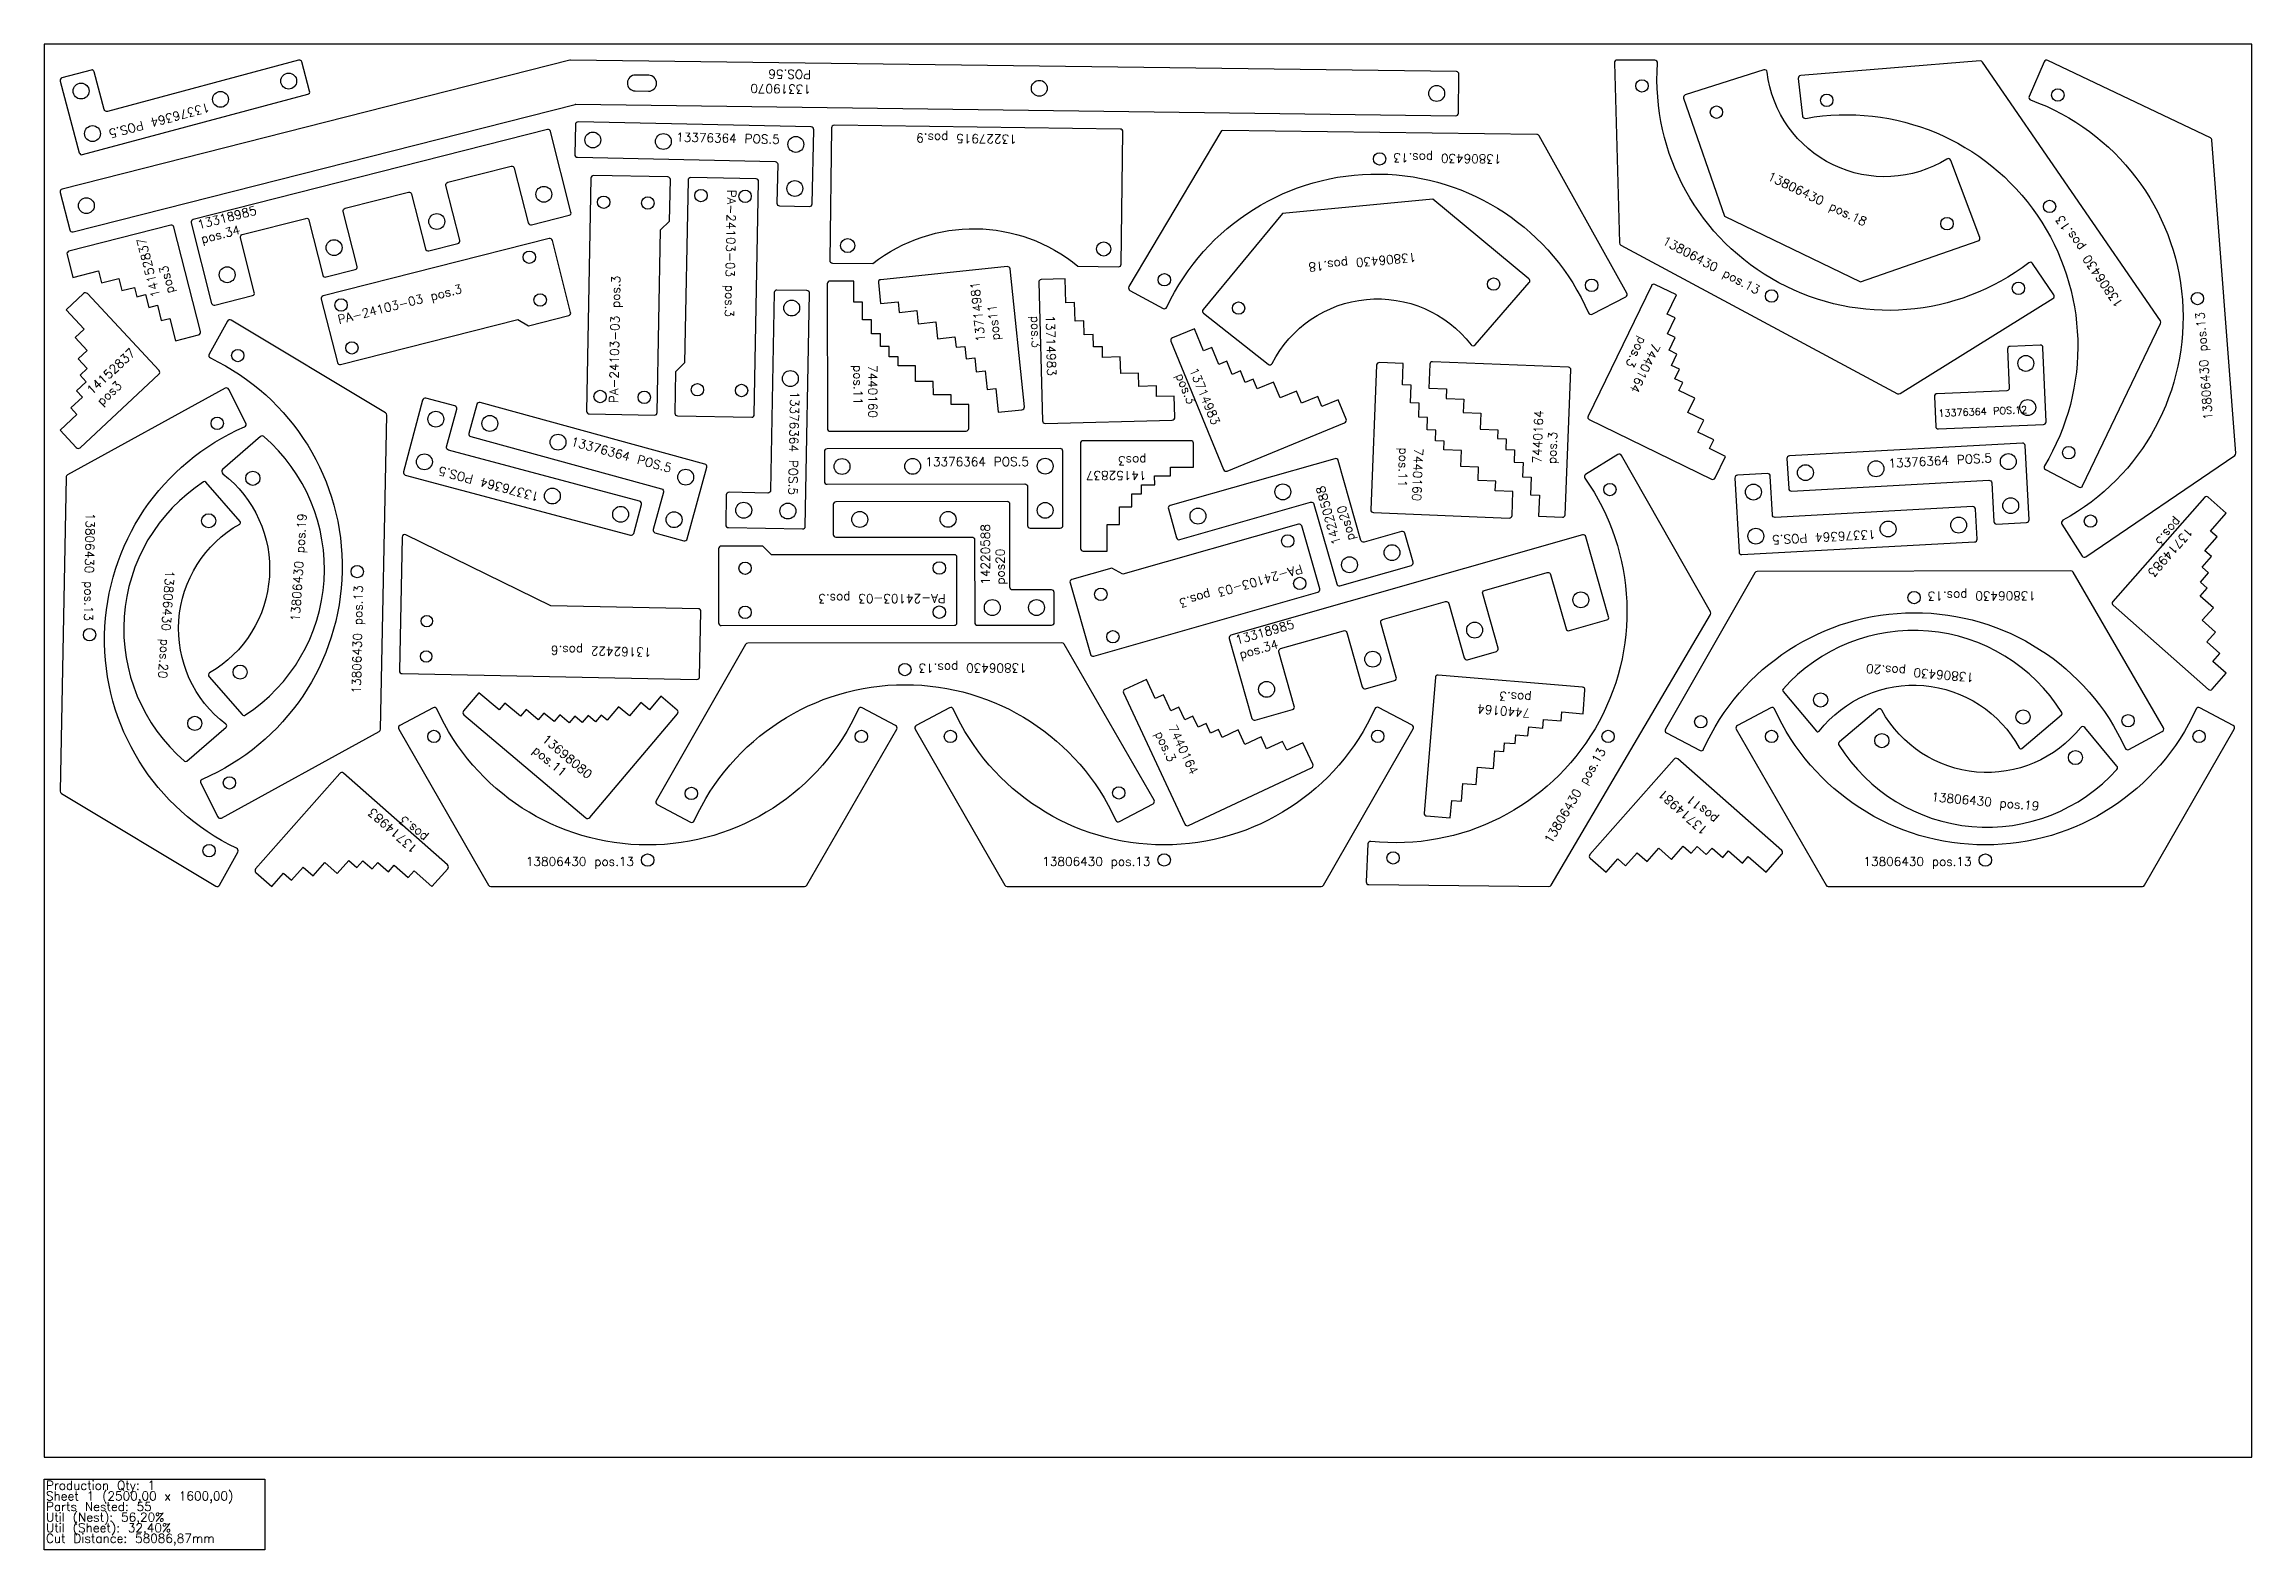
# Model space of a CAD drawing. Header units: millimetres. Extents: x 0 to 2500, y -105 to 1600.
import ezdxf

# ---------------------------------------------------------------- set-up
doc = ezdxf.new("R2010")
doc.units = ezdxf.units.MM
for name, color, linetype in [('13162422', 7, 'Continuous'), ('13227915', 7, 'Continuous'), ('13318985', 7, 'Continuous'), ('13319070v01', 7, 'Continuous'), ('13376364v01', 7, 'Continuous'), ('13698080', 7, 'Continuous'), ('13714983', 7, 'Continuous'), ('13806430', 7, 'Continuous'), ('14152837', 7, 'Continuous'), ('14220588v01', 7, 'Continuous'), ('7440160', 7, 'Continuous'), ('7440164', 7, 'Continuous'), ('PA-24103-03', 7, 'Continuous'), ('sheet', 24, 'Continuous'), ('Stats', 7, 'Continuous'), ('Texto', 7, 'Continuous')]:
    doc.layers.add(name, color=color, linetype=linetype)
doc.styles.get("Standard").update_dxf_attribs({"font": 'txt.shx'})

msp = doc.modelspace()

# ---------------------------------------------------------------- linework, layer by layer
at = {"color": 2}
for points in [[(1077.7, 1210), (1080.5, 1183.2), (1107.3, 1186, 0.414214), (1110, 1189.2), (1093.9, 1345.4, 0.414214), (1090.6, 1348.1), (947.3, 1333.3, 0.414214), (944.7, 1330), (947.1, 1306.2), (967, 1308.2), (968.3, 1296.3), (988.2, 1298.3), (989.7, 1283.4), (1009.6, 1285.4), (1011.5, 1266.5), (1031.4, 1268.6), (1032.7, 1256.7), (1042.6, 1257.7), (1044, 1243.8), (1054, 1244.8), (1055.6, 1228.9), (1065.6, 1229.9), (1067.7, 1209)], [(1929.8, 680.2), (1950, 662.3), (1967.9, 682.6, 0.414213), (1967.6, 686.8), (1849.9, 790.7, 0.414214), (1845.7, 790.4), (1750.4, 682.4, 0.414214), (1750.7, 678.2), (1768.7, 662.3), (1781.9, 677.3), (1790.9, 669.4), (1804.1, 684.4), (1815.4, 674.5), (1828.6, 689.5), (1842.9, 676.9), (1856.1, 691.9), (1865.1, 683.9), (1871.7, 691.4), (1882.2, 682.2), (1888.8, 689.7), (1900.8, 679.1), (1907.4, 686.6), (1923.2, 672.7)]]:
    msp.add_lwpolyline(points, format="xyb", close=True, dxfattribs=at)
at = {"layer": '13162422', "color": 2}
msp.add_lwpolyline([(573.8, 964), (409.6, 1044.5, 0.548619), (405.3, 1041.8), (402.3, 890.3, 0.414214), (405.3, 887.3), (739.2, 880.7, 0.414214), (742.3, 883.6), (743.7, 957.6, 0.414214), (740.8, 960.7)], format="xyb", close=True, dxfattribs=at)
for centre in [(433.4, 946.7), (432.6, 906.7)]:
    msp.add_circle(centre, 6.5, dxfattribs=at)
at = {"layer": '13227915', "color": 2}
msp.add_lwpolyline([(938.5, 1351.5, -0.353016), (1170.7, 1348.5), (1216.6, 1347.9, 0.414214), (1219.6, 1350.8), (1221.6, 1500.8, 0.414214), (1218.6, 1503.8), (894.6, 1508.1, 0.414214), (891.6, 1505.1), (889.6, 1355.1, 0.414214), (892.6, 1352.1)], format="xyb", close=True, dxfattribs=at)
for centre in [(909.9, 1371.9), (1199.8, 1368.1)]:
    msp.add_circle(centre, 8, dxfattribs=at)
at = {"layer": '13318985', "color": 2}
for points in [[(354.3, 1348.4), (338.6, 1410.4, -0.414213), (340.8, 1414.1), (412.5, 1432.3, -0.414213), (416.1, 1430.1), (431.9, 1368.1, 0.414214), (435.5, 1365.9), (468.5, 1374.3, 0.414213), (470.6, 1377.9), (454.9, 1440, -0.414213), (457.1, 1443.6), (528.8, 1461.8, -0.414213), (532.4, 1459.7), (548.2, 1397.6, 0.414214), (551.8, 1395.5), (594.5, 1406.3, 0.414213), (596.6, 1409.9), (573.5, 1501, 0.414213), (569.9, 1503.2), (168.6, 1401.3, 0.414213), (166.4, 1397.7), (189.6, 1306.5, 0.414213), (193.2, 1304.4), (235.9, 1315.2, 0.414213), (238, 1318.9), (222.3, 1380.9, -0.414213), (224.4, 1384.5), (296.2, 1402.7, -0.414213), (299.8, 1400.6), (315.6, 1338.5, 0.414213), (319.2, 1336.4), (352.2, 1344.7, 0.414213)], [(1531.1, 883.2), (1513.6, 944.7, -0.414214), (1515.6, 948.4), (1586.8, 968.7, -0.414214), (1590.5, 966.6), (1608.1, 905.1, 0.414214), (1611.8, 903), (1644.5, 912.3, 0.414214), (1646.5, 916.1), (1629, 977.6, -0.414214), (1631.1, 981.3), (1702.2, 1001.6, -0.414213), (1705.9, 999.5), (1723.5, 938, 0.414214), (1727.2, 935.9), (1769.5, 948, 0.414214), (1771.6, 951.7), (1745.8, 1042.1, 0.414213), (1742.1, 1044.2), (1343.9, 930.7, 0.414214), (1341.9, 926.9), (1367.6, 836.5, 0.414214), (1371.4, 834.5), (1413.7, 846.5, 0.414214), (1415.7, 850.3), (1398.2, 911.8, -0.414214), (1400.2, 915.5), (1471.4, 935.8, -0.414214), (1475.1, 933.7), (1492.7, 872.2, 0.414214), (1496.4, 870.1), (1529.1, 879.4, 0.414214)]]:
    msp.add_lwpolyline(points, format="xyb", close=True, dxfattribs=at)
for centre in [(565.8, 1430), (444.6, 1399.2), (328.3, 1369.6), (207.2, 1338.9), (1740.1, 970.8), (1619.9, 936.5), (1504.5, 903.6), (1384.3, 869.4)]:
    msp.add_circle(centre, 9, dxfattribs=at)
at = {"layer": '13319070v01', "color": 2}
for points in [[(601.2, 1531.8, -0.065543), (602, 1531.9), (1598.5, 1518.9, 0.414213), (1601.6, 1521.8), (1602.1, 1565.8, 0.414213), (1599.2, 1568.9), (596.1, 1582, 0.065543), (595.3, 1581.9), (20.4, 1435.9, 0.414214), (18.2, 1432.2), (29, 1389.6, 0.414214), (32.7, 1387.4)], [(669.3, 1547), (684.3, 1546.8, 0.999946), (684.6, 1564.8), (669.6, 1565, 0.999856)]]:
    msp.add_lwpolyline(points, format="xyb", close=True, dxfattribs=at)
for centre in [(1126.9, 1550), (1576.9, 1544.2), (47.8, 1417.1)]:
    msp.add_circle(centre, 9, dxfattribs=at)
at = {"layer": '13376364v01', "color": 2}
for points in [[(53.1, 1570.7), (20.2, 1561.9, 0.414213), (18.1, 1558.2), (39.8, 1477.1, 0.414214), (43.5, 1474.9), (298.5, 1543.3, 0.414214), (300.6, 1546.9), (291.8, 1579.8, 0.414214), (288.2, 1581.9), (71.8, 1523.9, -0.414214), (68.1, 1526), (56.7, 1568.5, 0.414213)], [(832.7, 1416.9), (866.7, 1416.2, 0.414213), (869.7, 1419.1), (871.6, 1503.1, 0.414214), (868.6, 1506.2), (604.7, 1511.9, 0.414214), (601.6, 1508.9), (600.9, 1474.9, 0.414214), (603.8, 1471.9), (827.8, 1467, -0.414214), (830.7, 1464), (829.8, 1420, 0.414214)], [(772.5, 1089.6), (771.9, 1055.6, 0.414213), (774.8, 1052.5), (858.8, 1051, 0.414214), (861.9, 1053.9), (866.8, 1317.9, 0.414214), (863.8, 1320.9), (829.8, 1321.6, 0.414213), (826.8, 1318.6), (822.6, 1094.7, -0.414214), (819.6, 1091.7), (775.6, 1092.5, 0.414213)], [(2140.6, 1201.1), (2142, 1167.2, 0.414214), (2145.1, 1164.3), (2264, 1169.3, 0.414213), (2266.9, 1172.4), (2263.4, 1256.3, 0.414213), (2260.3, 1259.2), (2226.3, 1257.8, 0.414213), (2223.4, 1254.6), (2225.3, 1210.7, -0.414213), (2222.4, 1207.5), (2143.5, 1204.2, 0.414214)], [(465.1, 1190.3), (432.2, 1199.1, 0.414213), (428.6, 1196.9), (406.9, 1115.8, 0.414214), (409, 1112.1), (664, 1043.9, 0.414214), (667.7, 1046), (676.5, 1078.9, 0.414214), (674.3, 1082.5), (458, 1140.4, -0.414214), (455.8, 1144.1), (467.2, 1186.6, 0.414214)], [(691.7, 1046.7), (724.5, 1037.7, 0.414214), (728.1, 1039.8), (750.3, 1120.9, 0.414213), (748.2, 1124.5), (493.6, 1194.2, 0.414214), (489.9, 1192.1), (480.9, 1159.3, 0.414214), (483, 1155.6), (699.1, 1096.5, -0.414213), (701.2, 1092.8), (689.6, 1050.4, 0.414214)], [(1116.6, 1052), (1150.6, 1052.1, 0.414214), (1153.6, 1055.1), (1153.5, 1139.1, 0.414213), (1150.5, 1142.1), (886.5, 1141.7, 0.414214), (883.5, 1138.7), (883.6, 1104.7, 0.414214), (886.6, 1101.7), (1110.6, 1102, -0.414213), (1113.6, 1099), (1113.6, 1055, 0.414214)], [(2211, 1056.5), (2244.9, 1058.4, 0.414214), (2247.8, 1061.5), (2243.2, 1145.4, 0.414213), (2240.1, 1148.2), (1976.4, 1133.9, 0.414213), (1973.6, 1130.7), (1975.5, 1096.8, 0.414214), (1978.6, 1093.9), (2202.3, 1106.1, -0.414214), (2205.4, 1103.3), (2207.8, 1059.3, 0.414213)], [(1951.5, 1113.7), (1917.5, 1111.9, 0.414213), (1914.7, 1108.7), (1919.3, 1024.8, 0.414214), (1922.4, 1022), (2186, 1036.3, 0.414214), (2188.9, 1039.5), (2187, 1073.5, 0.414214), (2183.9, 1076.3), (1960.2, 1064.1, -0.414214), (1957, 1066.9), (1954.7, 1110.9, 0.414213)]]:
    msp.add_lwpolyline(points, format="xyb", close=True, dxfattribs=at)
for centre in [(41.8, 1546.9), (276.9, 1558.2), (199.7, 1537.5), (54.8, 1498.7), (621.3, 1491.5), (701.2, 1489.8), (851.2, 1486.5), (850.1, 1436.5), (846.5, 1301.2), (845, 1221.3), (2244.1, 1238.5), (443.5, 1175.3), (504.7, 1170.5), (2246.2, 1188.5), (581.9, 1149.3), (430.6, 1127), (903.5, 1121.7), (983.5, 1121.9), (1133.5, 1122.1), (2074.4, 1119.2), (2224.2, 1127.3), (726.5, 1109.7), (1935.6, 1092.8), (1994.5, 1114.8), (575.5, 1088.3), (652.8, 1067.6), (792.2, 1072.2), (842.2, 1071.3), (1133.6, 1072.1), (2226.9, 1077.4), (713.3, 1061.5), (1938.3, 1042.9), (2088.1, 1051), (2168, 1055.4)]:
    msp.add_circle(centre, 9, dxfattribs=at)
at = {"layer": '13698080', "color": 2}
msp.add_lwpolyline([(515.3, 846.2), (492.4, 865.5), (475, 844.9, 0.414213), (475.3, 840.7), (613.5, 723.8, 0.414213), (617.8, 724.2), (717.2, 841.8, 0.414214), (716.8, 846), (698.5, 861.5), (685.6, 846.2), (675.7, 854.6), (662.8, 839.3), (650.5, 849.7), (637.6, 834.4), (630.8, 840.2), (624.3, 832.6), (615.9, 839.7), (609.4, 832), (601, 839.1), (594.6, 831.5), (583.9, 840.5), (577.4, 832.9), (566, 842.6), (559.5, 835), (545.8, 846.6), (539.3, 838.9), (521.8, 853.8)], format="xyb", close=True, dxfattribs=at)
at = {"layer": '13714983', "color": 2}
for points in [[(1130.5, 1173.5, 0.414214), (1133.6, 1170.6), (1277.5, 1174.4, 0.414213), (1280.4, 1177.5), (1279.8, 1201.5), (1259.8, 1201), (1259.5, 1213), (1239.5, 1212.4), (1239.1, 1227.4), (1219.1, 1226.9), (1218.6, 1245.9), (1198.6, 1245.3), (1198.3, 1257.3), (1188.3, 1257.1), (1187.9, 1271.1), (1177.9, 1270.8), (1177.5, 1286.8), (1167.5, 1286.5), (1166.9, 1307.5), (1156.9, 1307.2), (1156.2, 1334.2), (1129.2, 1333.5, 0.414214), (1126.3, 1330.4)], [(1335.6, 1118.3, 0.414214), (1339.5, 1116.6), (1472.7, 1171.3, 0.414214), (1474.4, 1175.2), (1465.2, 1197.4), (1446.7, 1189.8), (1442.2, 1201), (1423.7, 1193.4), (1418, 1207.2), (1399.5, 1199.6), (1392.3, 1217.2), (1373.8, 1209.6), (1369.2, 1220.7), (1360, 1216.9), (1354.6, 1229.9), (1345.4, 1226.1), (1339.3, 1240.9), (1330.1, 1237.1), (1322.1, 1256.5), (1312.8, 1252.7), (1302.6, 1277.7), (1277.6, 1267.4, 0.414214), (1276, 1263.5)], [(2342.6, 968.9, 0.414214), (2342.9, 964.6), (2450.9, 869.4, 0.414214), (2455.1, 869.6), (2471, 887.6), (2456, 900.9), (2463.9, 909.9), (2448.9, 923.1), (2458.8, 934.3), (2443.8, 947.6), (2456.4, 961.8), (2441.4, 975), (2449.4, 984), (2441.9, 990.7), (2451.1, 1001.2), (2443.6, 1007.8), (2454.2, 1019.8), (2446.7, 1026.4), (2460.6, 1042.1), (2453.1, 1048.7), (2471, 1069), (2450.7, 1086.9, 0.414214), (2446.5, 1086.6)], [(339, 774.5, 0.414214), (334.8, 774.2), (239.5, 666.2, 0.414213), (239.8, 662), (257.8, 646.1), (271, 661.1), (280, 653.2), (293.2, 668.2), (304.5, 658.2), (317.7, 673.2), (331.9, 660.7), (345.2, 675.7), (354.2, 667.7), (360.8, 675.2), (371.3, 666), (377.9, 673.5), (389.9, 662.9), (396.5, 670.4), (412.3, 656.5), (418.9, 664), (439.1, 646.1), (457, 666.3, 0.414214), (456.7, 670.6)]]:
    msp.add_lwpolyline(points, format="xyb", close=True, dxfattribs=at)
at = {"layer": '13806430', "color": 2}
for points in [[(2101.6, 1204.3), (2274.8, 1311.9, 0.424547), (2275.7, 1316.1), (2251.8, 1351.7, 0.432332), (2247.5, 1352.4, -0.64513), (1827, 1578.5, 0.432332), (1824, 1581.7), (1781.1, 1582, 0.424547), (1778.1, 1578.9), (1783.9, 1375.1, 0.268506), (1785.4, 1372.5), (2098.6, 1204.2, 0.268506)], [(2192.4, 1581), (1989.1, 1564.6, 0.424547), (1986.4, 1561.2), (1991.3, 1518.6, 0.432332), (1994.8, 1516, -0.64513), (2265.1, 1122.5, 0.432332), (2266.3, 1118.3), (2304.3, 1098.4, 0.424547), (2308.4, 1099.8), (2396.6, 1283.6, 0.268506), (2396.4, 1286.6), (2195.1, 1579.7, 0.268506)], [(2453, 1493.9), (2268.9, 1581.6, 0.424547), (2264.9, 1580.1), (2247.8, 1540.8, 0.432332), (2249.5, 1536.8, -0.64513), (2286.1, 1060.8, 0.432332), (2285, 1056.5), (2307.9, 1020.3, 0.424547), (2312.1, 1019.4), (2480.6, 1134.2, 0.268506), (2481.9, 1136.9), (2454.7, 1491.4, 0.268506)], [(2056.8, 1330.8), (2190.1, 1377.1, 0.421475), (2191.9, 1381), (2159.1, 1468.4, 0.472351), (2154.7, 1469.9, -0.549208), (1951.2, 1568.4, 0.472351), (1947.3, 1571), (1858.4, 1542.5, 0.421475), (1856.5, 1538.7), (1902.9, 1405.3)], [(1332.3, 1500.9), (1228.4, 1325.4, 0.424547), (1229.6, 1321.2), (1267.2, 1300.7, 0.432332), (1271.4, 1302.1, -0.64513), (1748.7, 1295.8, 0.432332), (1752.9, 1294.3), (1791, 1313.9, 0.424547), (1792.3, 1318), (1693, 1496.1, 0.268506), (1690.4, 1497.7), (1334.9, 1502.3, 0.268506)], [(1402.3, 1408.2), (1312.3, 1299.5, 0.421475), (1312.8, 1295.2), (1386.1, 1237.5, 0.472351), (1390.6, 1238.5, -0.549208), (1615.8, 1259.7, 0.472351), (1620.4, 1259.6), (1681.7, 1330, 0.421475), (1681.3, 1334.3), (1572.6, 1424.3)], [(386.5, 1182.4), (211.8, 1287.5, 0.424547), (207.6, 1286.4), (186.8, 1248.9, 0.432332), (188.2, 1244.7, -0.64513), (178.8, 767.4, 0.432332), (177.3, 763.3), (196.6, 725, 0.424547), (200.7, 723.7), (379.5, 821.8, 0.268506), (381, 824.4), (388, 1179.8, 0.268506)], [(19.5, 751.5), (194.3, 646.6, 0.424547), (198.5, 647.7), (219.2, 685.2, 0.432332), (217.9, 689.4, -0.64513), (227, 1166.7, 0.432332), (228.5, 1170.8), (209.2, 1209.1, 0.424547), (205.1, 1210.4), (26.4, 1112.2, 0.268506), (24.8, 1109.6), (18, 754.1, 0.268506)], [(186.7, 883.5), (224.2, 840.9, 0.373642), (228.1, 840.4, 0.497593), (248.9, 1155.6, 0.373642), (244.9, 1155.6), (202.1, 1118.3, 0.473382), (202.3, 1113.6, -0.533821), (187.4, 888.1, 0.473382)], [(1887, 957), (1786.2, 1134.3, 0.424547), (1782, 1135.3), (1745.5, 1112.8, 0.432332), (1744.6, 1108.6, -0.64513), (1502.4, 697.2, 0.432332), (1499.1, 694.3), (1497.2, 651.5, 0.424547), (1500.1, 648.3), (1704, 646.2, 0.268506), (1706.6, 647.7), (1887, 954, 0.268506)], [(222, 1059.6), (183.2, 1103.9, 0.37238), (180.6, 1104.3, 0.500361), (158.9, 788.1, 0.37238), (161.6, 788.1), (206, 826.7, 0.476093), (205.9, 829.8, -0.53952), (221.5, 1056.6, 0.476093)], [(1937.1, 1001.3), (1835.9, 824.3, 0.424547), (1837.1, 820.1), (1875.1, 800.2, 0.432332), (1879.2, 801.6, -0.64513), (2356.6, 802.8, 0.432332), (2360.8, 801.4), (2398.6, 821.5, 0.424547), (2399.8, 825.7), (2297.8, 1002.2, 0.268506), (2295.2, 1003.7), (1939.7, 1002.8, 0.268506)], [(2239.6, 802.4), (2284.5, 840.5, 0.37238), (2284.9, 843.1, 0.500361), (1969.1, 869.7, 0.37238), (1969.1, 867.1), (2007, 822, 0.476093), (2010.1, 822.1, -0.53952), (2236.6, 803, 0.476093)], [(794.3, 920.1), (693, 743.1, 0.424547), (694.2, 739), (732.1, 719, 0.432332), (736.2, 720.4, -0.64513), (1213.6, 721, 0.432332), (1217.8, 719.6), (1255.7, 739.7, 0.424547), (1256.9, 743.8), (1155.1, 920.5, 0.268506), (1152.5, 922), (796.9, 921.6, 0.268506)], [(863.8, 647.6), (965.4, 824.4, 0.424547), (964.2, 828.6), (926.3, 848.6, 0.432332), (922.2, 847.2, -0.64513), (444.7, 847.2, 0.432332), (440.6, 848.6), (402.7, 828.6, 0.424547), (401.5, 824.4), (503.1, 647.6, 0.268506), (505.7, 646.1), (861.2, 646.1, 0.268506)], [(1448.6, 647.7), (1550.2, 824.6, 0.424547), (1549, 828.7), (1511.1, 848.7, 0.432332), (1506.9, 847.3, -0.64513), (1029.5, 847.2, 0.432332), (1025.4, 848.6), (987.5, 828.5, 0.424547), (986.3, 824.4), (1087.9, 647.6, 0.268506), (1090.5, 646.1), (1446, 646.2, 0.268506)], [(2378.6, 647.6), (2480.1, 824.4, 0.424547), (2478.9, 828.6), (2441, 848.6, 0.432332), (2436.9, 847.2, -0.64513), (1959.5, 847.2, 0.432332), (1955.4, 848.6), (1917.4, 828.6, 0.424547), (1916.2, 824.4), (2017.8, 647.6, 0.268506), (2020.4, 646.1), (2376, 646.1, 0.268506)], [(2076.5, 846.6), (2033.1, 809.9, 0.373642), (2032.5, 806, 0.497593), (2347.2, 778.7, 0.373642), (2347.2, 782.6), (2310.8, 826.2, 0.473382), (2306.2, 826.1, -0.533821), (2081, 845.7, 0.473382)]]:
    msp.add_lwpolyline(points, format="xyb", close=True, dxfattribs=at)
for centre, radius in [((1809.4, 1552.7), 7), ((1893.7, 1523), 7), ((2018.6, 1536.4), 7), ((2280.3, 1542.4), 7), ((1512.3, 1470), 7), ((2154.8, 1396.7), 7), ((2271, 1416.2), 7), ((1268.5, 1333.2), 7), ((1641.4, 1328.3), 7), ((1752.4, 1326.9), 7), ((2235.7, 1323.5), 7), ((1352.6, 1301.1), 7), ((1956.2, 1314.8), 7), ((2438.4, 1311.9), 7), ((219.3, 1247.4), 7), ((196, 1170.6), 7), ((2292.6, 1137.4), 7), ((236.3, 1108.4), 8), ((1773.1, 1095.6), 7), ((186.3, 1060.3), 8), ((2317.3, 1059.9), 7), ((354.5, 1002.7), 7), ((2117.5, 973.3), 7), ((51.4, 931.3), 7), ((221.9, 888.9), 8), ((974.7, 891.8), 7), ((2011.7, 857.4), 8), ((170.6, 830.9), 8), ((1875.9, 832.7), 7), ((2240.9, 838.1), 8), ((2359.9, 833.9), 7), ((441.4, 816.1), 7), ((925.4, 816.1), 7), ((1026.2, 816.1), 7), ((1510.2, 816.2), 7), ((1771, 816.1), 7), ((1956.2, 816.1), 7), ((2081, 811.3), 8), ((2300.2, 792.2), 8), ((2440.2, 816.1), 7), ((209.8, 763.5), 7), ((732.9, 751.5), 7), ((1216.9, 752.1), 7), ((186.8, 686.7), 7), ((683.4, 676.1), 7), ((1268.3, 676.2), 7), ((1527.6, 678.5), 7), ((2198.2, 676.1), 7)]:
    msp.add_circle(centre, radius, dxfattribs=at)
at = {"layer": '14152837', "color": 2}
for points in [[(143.4, 1394.9), (28.1, 1365.6, 0.414214), (25.9, 1362), (32.5, 1335.8), (61.6, 1343.2), (65.1, 1329.6), (84.4, 1334.5), (87.9, 1321), (102.4, 1324.6), (105.1, 1314), (114.8, 1316.4), (118.5, 1301.9), (128.2, 1304.4), (132.6, 1286.9), (142.3, 1289.4), (148.7, 1264.2), (174.9, 1270.8, 0.414214), (177.1, 1274.5), (147, 1392.7, 0.414214)], [(130.1, 1230.4), (48.9, 1317.5, 0.414213), (44.7, 1317.7), (24.9, 1299.2), (45.4, 1277.3), (35.2, 1267.8), (48.8, 1253.1), (38.6, 1243.6), (48.8, 1232.6), (40.7, 1225.1), (47.6, 1217.8), (36.6, 1207.6), (43.4, 1200.2), (30.2, 1188), (37, 1180.7), (18, 1162.9), (36.4, 1143.2, 0.414214), (40.7, 1143), (129.9, 1226.2, 0.414214)], [(1173.5, 1147.8), (1173.7, 1028.8, 0.414213), (1176.7, 1025.9), (1203.7, 1025.9), (1203.6, 1055.9), (1217.6, 1055.9), (1217.6, 1075.9), (1231.6, 1075.9), (1231.6, 1090.9), (1242.6, 1090.9), (1242.6, 1100.9), (1257.6, 1101), (1257.5, 1111), (1275.5, 1111), (1275.5, 1121), (1301.5, 1121), (1301.5, 1148, 0.414214), (1298.5, 1151), (1176.5, 1150.9, 0.414214)]]:
    msp.add_lwpolyline(points, format="xyb", close=True, dxfattribs=at)
at = {"layer": '14220588v01', "color": 2}
for points in [[(1273.1, 1073.7), (1282.4, 1041, 0.414214), (1286.1, 1038.9), (1434.2, 1081.2, -0.414213), (1437.9, 1079.1), (1463.7, 988.7, 0.414213), (1467.4, 986.6), (1548.2, 1009.7, 0.414213), (1550.2, 1013.4), (1540.9, 1046.1, 0.414213), (1537.2, 1048.1), (1494.9, 1036.1, -0.414213), (1491.2, 1038.1), (1465.4, 1128.5, 0.414214), (1461.7, 1130.6), (1275.1, 1077.4, 0.414213)], [(893.6, 1078.7), (893.6, 1044.7, 0.414213), (896.6, 1041.7), (1050.6, 1041.9, -0.414214), (1053.6, 1039), (1053.8, 945, 0.414213), (1056.8, 942), (1140.8, 942.1, 0.414213), (1143.8, 945.1), (1143.7, 979.1, 0.414214), (1140.7, 982.1), (1096.7, 982, -0.414213), (1093.7, 985), (1093.6, 1079, 0.414213), (1090.6, 1082), (896.6, 1081.7, 0.414214)]]:
    msp.add_lwpolyline(points, format="xyb", close=True, dxfattribs=at)
for centre in [(1402.7, 1093), (923.6, 1061.8), (1023.6, 1061.9), (1306.6, 1065.6), (1526.3, 1024.2), (1478.2, 1010.5), (1073.7, 962), (1123.7, 962)]:
    msp.add_circle(centre, 9, dxfattribs=at)
at = {"layer": '7440160', "color": 2}
for points in [[(916.8, 1331.8), (889.8, 1331.7, 0.414214), (886.8, 1328.7), (887, 1164.7, 0.414214), (890, 1161.7), (1044, 1161.9, 0.414214), (1047, 1164.9), (1047, 1191.9), (1027, 1191.9), (1027, 1202.9), (1007, 1202.9), (1006.9, 1217.9), (986.9, 1217.9), (986.9, 1235.9), (966.9, 1235.8), (966.9, 1245.8), (956.9, 1245.8), (956.9, 1257.8), (946.9, 1257.8), (946.9, 1271.8), (936.9, 1271.8), (936.8, 1287.8), (926.8, 1287.8), (926.8, 1307.8), (916.8, 1307.8)], [(1539, 1238.4), (1512, 1239.5, 0.414214), (1508.9, 1236.6), (1502.3, 1072.7, 0.414214), (1505.2, 1069.6), (1659.1, 1063.4, 0.414214), (1662.2, 1066.3), (1663.3, 1093.3), (1643.3, 1094.1), (1643.7, 1105.1), (1623.7, 1105.9), (1624.4, 1120.9), (1604.4, 1121.7), (1605.1, 1139.7), (1585.1, 1140.5), (1585.5, 1150.4), (1575.5, 1150.9), (1576, 1162.8), (1566, 1163.2), (1566.6, 1177.2), (1556.6, 1177.6), (1557.2, 1193.6), (1547.2, 1194), (1548, 1214), (1538.1, 1214.4)]]:
    msp.add_lwpolyline(points, format="xyb", close=True, dxfattribs=at)
at = {"layer": '7440164', "color": 2}
for points in [[(1848.3, 1316), (1824, 1327.8, 0.414214), (1820, 1326.4), (1748.3, 1178.9, 0.414214), (1749.7, 1174.9), (1888.1, 1107.5, 0.414214), (1892.1, 1108.9), (1904, 1133.2), (1886, 1142), (1890.8, 1151.8), (1872.8, 1160.6), (1879.4, 1174.1), (1861.4, 1182.8), (1869.3, 1199), (1851.3, 1207.8), (1855.7, 1216.8), (1846.7, 1221.1), (1851.9, 1231.9), (1842.9, 1236.3), (1849, 1248.9), (1840.1, 1253.3), (1847.1, 1267.7), (1838.1, 1272), (1846.8, 1290), (1837.8, 1294.4)], [(1692.2, 1065.4), (1719.2, 1064.3, 0.414214), (1722.3, 1067.2), (1728.9, 1231.1, 0.414214), (1726.1, 1234.2), (1572.2, 1240.4, 0.414213), (1569.1, 1237.5), (1568, 1210.5), (1588, 1209.7), (1587.5, 1198.7), (1607.5, 1197.9), (1606.9, 1183), (1626.9, 1182.1), (1626.2, 1164.2), (1646.1, 1163.4), (1645.7, 1153.4), (1655.7, 1153), (1655.2, 1141), (1665.2, 1140.6), (1664.7, 1126.6), (1674.7, 1126.2), (1674, 1110.2), (1684, 1109.8), (1683.2, 1089.8), (1693.2, 1089.4)], [(1248.2, 880.7), (1223.7, 869.3, 0.414214), (1222.2, 865.3), (1291.7, 716.7, 0.414214), (1295.7, 715.3), (1435.2, 780.5, 0.414214), (1436.6, 784.5), (1425.2, 808.9), (1407.1, 800.5), (1402.4, 810.4), (1384.3, 802), (1378, 815.5), (1359.8, 807.1), (1352.2, 823.4), (1334.1, 814.9), (1329.9, 824), (1320.8, 819.7), (1315.7, 830.6), (1306.7, 826.4), (1300.7, 839.1), (1291.7, 834.8), (1284.9, 849.3), (1275.8, 845.1), (1267.4, 863.2), (1258.3, 859)], [(1742.6, 841.8), (1744.8, 868.7, 0.414214), (1742.1, 871.9), (1578.6, 885.5, 0.414214), (1575.4, 882.7), (1562.7, 729.2, 0.414214), (1565.4, 726), (1592.3, 723.8), (1594, 743.7), (1605, 742.8), (1606.6, 762.7), (1621.6, 761.5), (1623.2, 781.4), (1641.1, 779.9), (1642.8, 799.9), (1652.8, 799), (1653.6, 809), (1665.6, 808), (1666.4, 818), (1680.3, 816.8), (1681.2, 826.8), (1697.1, 825.5), (1697.9, 835.4), (1717.9, 833.8), (1718.7, 843.8)]]:
    msp.add_lwpolyline(points, format="xyb", close=True, dxfattribs=at)
at = {"layer": 'PA-24103-03', "color": 2}
for points in [[(694.2, 1182.8), (698.1, 1389.8), (708.2, 1399.6), (709.1, 1446.6, 0.414214), (706.2, 1449.7), (622.2, 1451.2, 0.414214), (619.1, 1448.3), (614.3, 1184.3, 0.414214), (617.2, 1181.2), (691.2, 1179.9, 0.414214)], [(729.1, 1445.9), (725.3, 1239), (715.1, 1229.1), (714.2, 1182.1, 0.414213), (717.2, 1179.1), (801.2, 1177.5, 0.414214), (804.2, 1180.5), (809.1, 1444.4, 0.414214), (806.2, 1447.5), (732.2, 1448.9, 0.414213)], [(335.7, 1237.4), (536.3, 1288.3), (548.5, 1281.1), (594, 1292.7, 0.414214), (596.2, 1296.3), (575.5, 1377.7, 0.414213), (571.9, 1379.9), (316, 1314.9, 0.414214), (313.8, 1311.3), (332, 1239.6, 0.414214)], [(1420.4, 1056.4), (1221.4, 999.7), (1209, 1006.6), (1163.8, 993.7, 0.414214), (1161.7, 990), (1184.8, 909.2, 0.414214), (1188.5, 907.1), (1442.4, 979.5, 0.414214), (1444.4, 983.2), (1424.1, 1054.4, 0.414214)], [(1030.7, 1021.9), (823.7, 1021.7), (813.7, 1031.7), (766.7, 1031.6, 0.414214), (763.7, 1028.6), (763.7, 944.6, 0.414214), (766.7, 941.6), (1030.7, 941.9, 0.414214), (1033.7, 944.9), (1033.7, 1018.9, 0.414213)]]:
    msp.add_lwpolyline(points, format="xyb", close=True, dxfattribs=at)
for centre in [(633.6, 1421), (683.6, 1420.1), (743.8, 1428.6), (793.8, 1427.7), (549.4, 1358.7), (336.2, 1304.6), (561.7, 1310.3), (348.5, 1256.1), (629.6, 1201), (679.6, 1200.1), (739.7, 1208.7), (789.7, 1207.8), (1408.2, 1037.4), (793.7, 1006.6), (1013.7, 1006.8), (1196.6, 977), (1421.9, 989.3), (793.7, 956.6), (1013.7, 956.8), (1210.3, 929)]:
    msp.add_circle(centre, 7, dxfattribs=at)
at = {"layer": 'sheet', "color": 7}
msp.add_lwpolyline([(0, 0), (2500, 0), (2500, 1600), (0, 1600)], close=True, dxfattribs=at)
at = {"layer": 'Stats', "color": 151}
msp.add_lwpolyline([(0, -25), (250, -25), (250, -105), (0, -105), (0, -25)], close=True, dxfattribs=at)

# ---------------------------------------------------------------- texts
at = {"layer": 'Stats', "color": 60}
for s, p in [('Sheet 1 (2500,00 x 1600,00)', (2, -49)), ('Production Qty: 1', (2, -37)), ('Parts Nested: 55', (2, -61)), ('Util (Nest): 56,20%', (2, -73)), ('Util (Sheet): 32,40%', (2, -85)), ('Cut Distance: 58086,87mm', (2, -97))]:
    msp.add_text(s, height=10, dxfattribs=at).set_placement(p)
at = {"layer": 'Texto', "color": 2, "attachment_point": 1}
for s, insert, char_height, width, rotation in [('13319070\\PPOS.56', (868.2, 1543.9), 10, 77.015, 179.2511), ('13376364 POS.5', (188.4, 1523.8), 10, 165.283, 195), ('13227915 pos.9', (1101.3, 1487.3), 10, 353.6, 179.2511), ('13376364 POS.5', (715.8, 1499.7), 10, 165.283, 358.7604), ('13806430 pos.13', (1650.2, 1464.8), 10, 133.945, 179.2511), ('13806430 pos.18', (1955, 1456), 10, 133.945, 334.1659), ('PA-24103-03 pos.3', (783.6, 1435.2), 10, 170.658, 268.9356), ('13318985 pos.34', (172.5, 1400.2), 10, 58.452, 14.2511), ('13806430 pos.13', (2346.4, 1300.5), 10, 133.945, 124.4861), ('14152837\\Ppos3', (121.7, 1312.3), 10, 79.54, 104.251), ('13806430 pos.13', (1836.3, 1383.1), 10, 133.945, 331.7374), ('13806430 pos.18', (1554.2, 1353.9), 10, 133.945, 185.388), ('PA-24103-03 pos.3', (331.6, 1292.7), 10, 170.658, 14.2511), ('PA-24103-03 pos.3', (639.8, 1193.5), 10, 170.658, 88.9451), ('13714981 pos11', (1055.7, 1262.3), 10, 71.386, 95.8888), ('13714983 pos.3', (1144.2, 1293.1), 10, 102.716, 271.5449), ('13806430 pos.13', (2445.6, 1174.1), 10, 133.945, 94.3932), ('14152837\\Ppos3', (47.2, 1209.7), 10, 79.54, 42.9857), ('7440164 pos.3', (1830.6, 1258.1), 10, 94.896, 244.0512), ('7440160 pos.11', (943.3, 1236.7), 10, 59.453, 270.079), ('13714983 pos.3', (1305.9, 1235), 10, 102.716, 292.3163), ('13376364 POS.5', (855, 1206.7), 10, 165.283, 268.9376), ('7440164 pos.3', (1685.3, 1125.5), 10, 94.896, 87.6919), ('13376364 POS.12', (2144.8, 1186), 8, 165.283, 2.3961), ('13376364 POS.5', (598.4, 1155.4), 10, 165.283, 344.6945), ('13376364 POS.5', (997.9, 1132.1), 10, 165.283, 0.079), ('14152837\\Ppos3', (1248.3, 1106.6), 10, 79.54, 180.079), ('7440160 pos.11', (1561.5, 1142.3), 10, 59.453, 267.6919), ('13376364 POS.5', (2088.2, 1130.2), 10, 165.283, 3.1147), ('13376364 POS.5', (558.9, 1082.1), 10, 165.283, 165.0259), ('14220588\\Ppos20', (1458.8, 1032), 10, 94.198, 105.9112), ('13806430 pos.13', (57.4, 1069.2), 10, 133.945, 268.9081), ('13806430 pos.19', (279.2, 946.7), 10, 133.945, 86.229), ('14220588\\Ppos20', (1060.9, 987.9), 10, 94.198, 90.079), ('13714983 pos.3', (2434.2, 1047.1), 10, 102.716, 228.5763), ('13376364 POS.5', (2074.3, 1040), 10, 165.283, 183.1146), ('13806430 pos.20', (147.5, 1003.6), 10, 133.945, 266.0825), ('PA-24103-03 pos.3', (1426.1, 1001.3), 10, 170.658, 195.9112), ('13806430 pos.13', (348.5, 864.8), 10, 133.945, 88.8749), ('PA-24103-03 pos.3', (1021, 967.2), 10, 170.658, 180.054), ('13806430 pos.13', (2255.5, 970.3), 10, 133.945, 180.14), ('13318985 pos.34', (1347.8, 929.7), 10, 58.452, 15.9112), ('13162422 pos.6', (687.6, 906.5), 10, 185.527, 178.8749), ('13806430 pos.13', (1112.7, 888.6), 10, 133.945, 180.0693), ('13806430 pos.20', (2184.8, 877.7), 10, 133.945, 175.1782), ('7440164 pos.3', (1682.3, 837.4), 10, 94.896, 175.2639), ('7440164 pos.3', (1281.9, 830.5), 10, 94.896, 295.0517), ('13698080\\Ppos.11', (569.4, 819.3), 10, 110.007, 319.781), ('13806430 pos.13', (1698.1, 698.9), 10, 133.945, 59.5156), ('13714981 pos11', (1878.2, 703.7), 10, 71.386, 138.5763), ('13806430 pos.19', (2137.7, 752.7), 10, 133.945, 355.028), ('13714983 pos.3', (417.2, 682.9), 10, 102.716, 138.5763), ('13806430 pos.13', (545.5, 679.5), 10, 133.945, 360), ('13806430 pos.13', (1130.3, 679.5), 10, 133.945, 0.0183)]:
    msp.add_mtext(s, dxfattribs=dict(at, insert=insert, char_height=char_height, width=width, rotation=rotation))
at = {"layer": 'Texto', "color": 2, "insert": (2060.2, 679.5), "char_height": 10, "width": 133.945, "attachment_point": 1}
msp.add_mtext('13806430 pos.13', dxfattribs=at)

doc.saveas('drawing.dxf')
